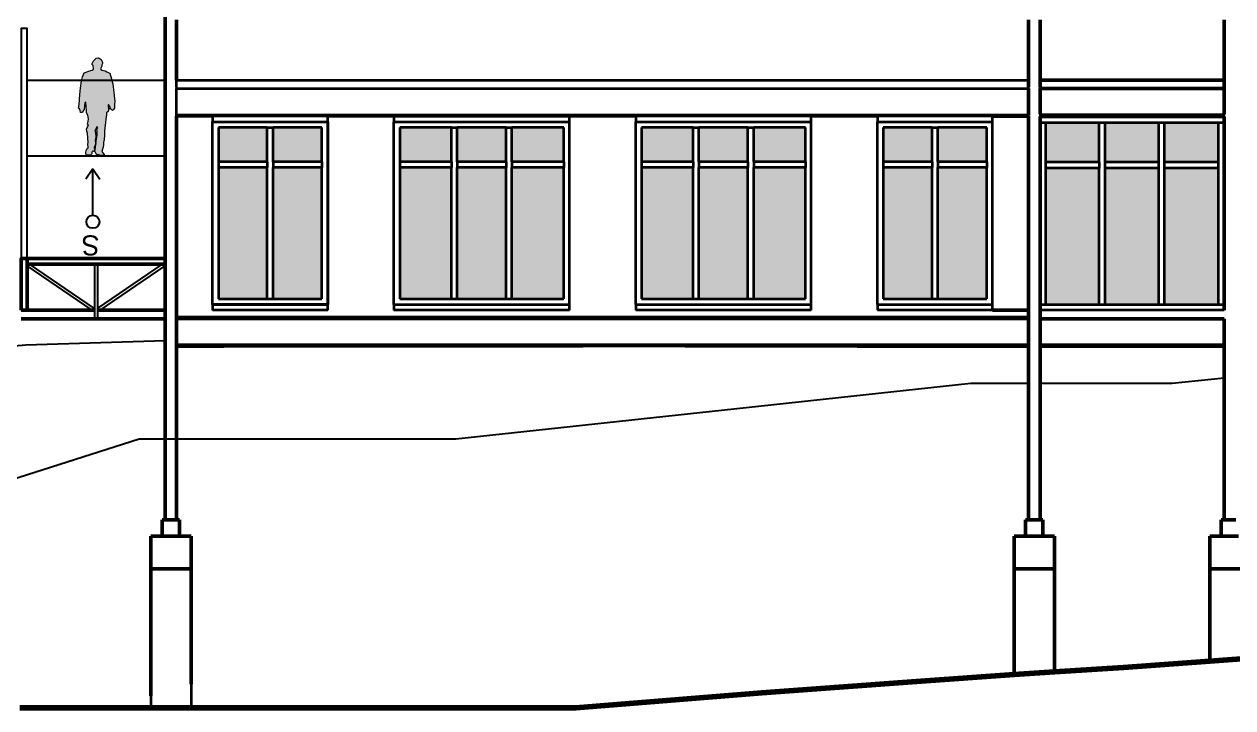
# Model space of a CAD drawing. Header units: metres. Extents: x -57 to 501, y 45 to 307.
# Drawn here: x 105.17 to 126.17, y 242.49 to 254.37 of the extents above; entities that cross this region are included whole.
import ezdxf

# ---------------------------------------------------------------- set-up
doc = ezdxf.new("R2010")
doc.units = ezdxf.units.M
doc.layers.add('atras', color=7, linetype='Continuous')
doc.layers.add('Fachadas', color=253, linetype='Continuous', lineweight=9)

msp = doc.modelspace()

# ---------------------------------------------------------------- hatches: boundary and pattern name
h = msp.add_hatch(color=256)
h.dxf.hatch_style = 1
h.set_gradient(color1=(199, 200, 202), tint=1, name='HEMISPHERICAL')
h.paths.add_polyline_path([(109.395, 252.57), (108.545, 252.57), (108.545, 251.976), (109.395, 251.976)])
h.paths.add_polyline_path([(110.345, 252.57), (109.495, 252.57), (109.495, 251.976), (110.345, 251.976)])
h.paths.add_polyline_path([(109.395, 251.876), (108.545, 251.876), (108.545, 250.296), (108.545, 249.596), (109.395, 249.596), (109.395, 250.296)])
h.paths.add_polyline_path([(110.345, 251.876), (109.495, 251.876), (109.495, 250.296), (109.495, 249.596), (110.345, 249.596), (110.345, 250.296)])
h.paths.add_polyline_path([(112.595, 252.57), (111.695, 252.57), (111.695, 251.976), (112.595, 251.976)])
h.paths.add_polyline_path([(113.545, 252.57), (112.695, 252.57), (112.695, 251.976), (113.545, 251.976)])
h.paths.add_polyline_path([(112.595, 251.876), (111.695, 251.876), (111.695, 250.296), (111.695, 249.596), (112.595, 249.596), (112.595, 250.296)])
h.paths.add_polyline_path([(113.545, 251.876), (112.695, 251.876), (112.695, 250.296), (112.695, 249.596), (113.545, 249.596), (113.545, 250.296)])
h.paths.add_polyline_path([(114.545, 252.57), (113.645, 252.57), (113.645, 251.976), (114.545, 251.976)])
h.paths.add_polyline_path([(114.545, 251.876), (113.645, 251.876), (113.645, 250.296), (113.645, 249.596), (114.545, 249.596), (114.545, 250.296)])
h.paths.add_polyline_path([(116.795, 252.57), (115.895, 252.57), (115.895, 251.976), (116.795, 251.976)])
h.paths.add_polyline_path([(117.745, 252.57), (116.895, 252.57), (116.895, 251.976), (117.745, 251.976)])
h.paths.add_polyline_path([(118.745, 252.57), (117.845, 252.57), (117.845, 251.976), (118.745, 251.976)])
h.paths.add_polyline_path([(116.795, 251.876), (115.895, 251.876), (115.895, 250.296), (115.895, 249.596), (116.795, 249.596), (116.795, 250.296)])
h.paths.add_polyline_path([(117.745, 251.876), (116.895, 251.876), (116.895, 250.296), (116.895, 249.596), (117.745, 249.596), (117.745, 250.296)])
h.paths.add_polyline_path([(118.745, 251.876), (117.845, 251.876), (117.845, 250.296), (117.845, 249.596), (118.745, 249.596), (118.745, 250.296)])
h.paths.add_polyline_path([(120.945, 252.57), (120.095, 252.57), (120.095, 251.976), (120.945, 251.976)])
h.paths.add_polyline_path([(121.895, 252.57), (121.045, 252.57), (121.045, 251.976), (121.895, 251.976)])
h.paths.add_polyline_path([(120.945, 251.876), (120.095, 251.876), (120.095, 250.296), (120.095, 249.596), (120.945, 249.596), (120.945, 250.296)])
h.paths.add_polyline_path([(121.895, 251.876), (121.045, 251.876), (121.045, 250.296), (121.045, 249.596), (121.895, 249.596), (121.895, 250.296)])
h.paths.add_polyline_path([(124.884, 252.66), (123.961, 252.66), (123.961, 251.966), (124.878, 251.966), (124.884, 251.966)])
h = msp.add_hatch(color=256)
h.dxf.hatch_style = 1
h.set_gradient(color1=(199, 200, 202), name='HEMISPHERICAL')
h.paths.add_polyline_path([(123.849, 252.66), (122.932, 252.66), (122.92, 252.66), (122.92, 251.966), (122.932, 251.966), (123.849, 251.966)])
h.paths.add_polyline_path([(125.92, 252.66), (124.99, 252.66), (124.984, 252.66), (124.984, 251.966), (124.99, 251.966), (125.914, 251.966), (125.92, 251.966)])
h.paths.add_polyline_path([(123.849, 251.866), (122.92, 251.866), (122.92, 250.296), (122.92, 249.496), (123.849, 249.496), (123.849, 250.296)])
h.paths.add_polyline_path([(124.884, 251.866), (124.878, 251.866), (123.955, 251.866), (123.949, 251.866), (123.949, 250.296), (123.949, 249.496), (123.955, 249.496), (124.884, 249.496), (124.884, 250.296)])
h.paths.add_polyline_path([(125.92, 251.866), (125.914, 251.866), (124.99, 251.866), (124.984, 251.866), (124.984, 250.296), (124.984, 249.496), (124.99, 249.496), (125.92, 249.496), (125.92, 250.296)])
h.paths.add_polyline_path([(127.795, 252.57), (126.945, 252.57), (126.945, 251.976), (127.795, 251.976)])
h.paths.add_polyline_path([(128.745, 252.57), (127.895, 252.57), (127.895, 251.976), (128.745, 251.976)])
h.paths.add_polyline_path([(127.795, 251.876), (126.945, 251.876), (126.945, 249.596), (127.795, 249.596)])
h.paths.add_polyline_path([(128.745, 251.876), (127.895, 251.876), (127.895, 249.596), (128.745, 249.596)])
h.paths.add_polyline_path([(130.995, 252.57), (130.095, 252.57), (130.095, 251.976), (130.995, 251.976)])
h.paths.add_polyline_path([(131.945, 252.57), (131.095, 252.57), (131.095, 251.976), (131.945, 251.976)])
h.paths.add_polyline_path([(132.945, 252.57), (132.045, 252.57), (132.045, 251.976), (132.945, 251.976)])
h.paths.add_polyline_path([(130.995, 251.876), (130.095, 251.876), (130.095, 249.596), (130.995, 249.596)])
h.paths.add_polyline_path([(131.945, 251.876), (131.095, 251.876), (131.095, 249.596), (131.945, 249.596)])
h.paths.add_polyline_path([(132.945, 251.876), (132.045, 251.876), (132.045, 249.596), (132.945, 249.596)])
h.paths.add_polyline_path([(135.195, 252.57), (134.295, 252.57), (134.295, 251.976), (135.195, 251.976)])
h.paths.add_polyline_path([(136.145, 252.57), (135.295, 252.57), (135.295, 251.976), (136.145, 251.976)])
h.paths.add_polyline_path([(137.145, 252.57), (136.245, 252.57), (136.245, 251.976), (137.145, 251.976)])
h.paths.add_polyline_path([(135.195, 251.876), (134.295, 251.876), (134.295, 249.596), (135.195, 249.596)])
h.paths.add_polyline_path([(136.145, 251.876), (135.295, 251.876), (135.295, 249.596), (136.145, 249.596)])
h.paths.add_polyline_path([(137.145, 251.876), (136.245, 251.876), (136.245, 249.596), (137.145, 249.596)])
h.paths.add_polyline_path([(139.345, 252.57), (138.495, 252.57), (138.495, 251.976), (139.345, 251.976)])
h.paths.add_polyline_path([(140.295, 252.57), (139.445, 252.57), (139.445, 251.976), (140.295, 251.976)])
h.paths.add_polyline_path([(139.345, 251.876), (138.495, 251.876), (138.495, 249.596), (139.345, 249.596)])
h.paths.add_polyline_path([(140.295, 251.876), (139.445, 251.876), (139.445, 249.596), (140.295, 249.596)])
at = {"layer": 'Fachadas', "true_color": 0x22346e}
h = msp.add_hatch(color=159, dxfattribs=at)
h.dxf.hatch_style = 1
edge = h.paths.add_edge_path()
edge.add_line((106.71, 253.331), (106.697, 253.366))
edge.add_line((106.697, 253.366), (106.69, 253.415))
edge.add_line((106.69, 253.415), (106.661, 253.517))
edge.add_line((106.661, 253.517), (106.629, 253.529))
edge.add_line((106.629, 253.529), (106.605, 253.539))
edge.add_line((106.605, 253.539), (106.577, 253.553))
edge.add_line((106.577, 253.553), (106.551, 253.563))
edge.add_line((106.551, 253.563), (106.514, 253.569))
edge.add_line((106.514, 253.569), (106.496, 253.59))
edge.add_line((106.496, 253.59), (106.506, 253.611))
edge.add_line((106.506, 253.611), (106.518, 253.637))
edge.add_line((106.518, 253.637), (106.522, 253.662))
edge.add_line((106.522, 253.662), (106.529, 253.681))
edge.add_line((106.529, 253.681), (106.534, 253.7))
edge.add_line((106.534, 253.7), (106.526, 253.717))
edge.add_line((106.526, 253.717), (106.514, 253.74))
edge.add_line((106.514, 253.74), (106.506, 253.755))
edge.add_line((106.506, 253.755), (106.472, 253.773))
edge.add_line((106.472, 253.773), (106.456, 253.783))
edge.add_line((106.456, 253.783), (106.423, 253.777))
edge.add_line((106.423, 253.777), (106.375, 253.732))
edge.add_line((106.375, 253.732), (106.356, 253.695))
edge.add_line((106.356, 253.695), (106.348, 253.67))
edge.add_line((106.348, 253.67), (106.368, 253.651))
edge.add_line((106.368, 253.651), (106.372, 253.634))
edge.add_line((106.372, 253.634), (106.377, 253.603))
edge.add_line((106.377, 253.603), (106.377, 253.582))
edge.add_line((106.377, 253.582), (106.353, 253.57))
edge.add_line((106.353, 253.57), (106.289, 253.549))
edge.add_line((106.289, 253.549), (106.248, 253.531))
edge.add_line((106.248, 253.531), (106.212, 253.518))
edge.add_line((106.212, 253.518), (106.2, 253.493))
edge.add_line((106.2, 253.493), (106.186, 253.449))
edge.add_line((106.186, 253.449), (106.165, 253.379))
edge.add_line((106.165, 253.379), (106.147, 253.253))
edge.add_line((106.147, 253.253), (106.135, 253.147))
edge.add_line((106.135, 253.147), (106.124, 252.973))
edge.add_line((106.124, 252.973), (106.114, 252.905))
edge.add_line((106.114, 252.905), (106.13, 252.897))
edge.add_line((106.13, 252.897), (106.144, 252.864))
edge.add_line((106.144, 252.864), (106.15, 252.83))
edge.add_line((106.15, 252.83), (106.182, 252.829))
edge.add_line((106.182, 252.829), (106.196, 252.86))
edge.add_line((106.196, 252.86), (106.215, 252.881))
edge.add_line((106.215, 252.881), (106.218, 252.951))
edge.add_line((106.218, 252.951), (106.224, 252.997))
edge.add_line((106.224, 252.997), (106.241, 253.011))
edge.add_line((106.241, 253.011), (106.245, 252.925))
edge.add_line((106.245, 252.925), (106.252, 252.866))
edge.add_line((106.252, 252.866), (106.253, 252.826))
edge.add_line((106.253, 252.826), (106.277, 252.786))
edge.add_line((106.277, 252.786), (106.286, 252.724))
edge.add_line((106.286, 252.724), (106.28, 252.674))
edge.add_line((106.28, 252.674), (106.268, 252.627))
edge.add_line((106.268, 252.627), (106.291, 252.61))
edge.add_line((106.291, 252.61), (106.272, 252.58))
edge.add_line((106.272, 252.58), (106.251, 252.542))
edge.add_line((106.251, 252.542), (106.26, 252.507))
edge.add_line((106.26, 252.507), (106.268, 252.473))
edge.add_line((106.268, 252.473), (106.282, 252.307))
edge.add_line((106.282, 252.307), (106.278, 252.295))
edge.add_line((106.278, 252.295), (106.283, 252.218))
edge.add_line((106.283, 252.218), (106.265, 252.204))
edge.add_line((106.265, 252.204), (106.25, 252.172))
edge.add_line((106.25, 252.172), (106.241, 252.136))
edge.add_line((106.241, 252.136), (106.242, 252.105))
edge.add_line((106.242, 252.105), (106.259, 252.088))
edge.add_line((106.259, 252.088), (106.296, 252.088))
edge.add_line((106.296, 252.088), (106.321, 252.091))
edge.add_line((106.321, 252.091), (106.342, 252.105))
edge.add_line((106.342, 252.105), (106.344, 252.12))
edge.add_line((106.344, 252.12), (106.346, 252.136))
edge.add_line((106.346, 252.136), (106.351, 252.162))
edge.add_line((106.351, 252.162), (106.378, 252.156))
edge.add_line((106.378, 252.156), (106.392, 252.179))
edge.add_line((106.392, 252.179), (106.388, 252.223))
edge.add_line((106.388, 252.223), (106.396, 252.253))
edge.add_line((106.396, 252.253), (106.405, 252.275))
edge.add_line((106.405, 252.275), (106.416, 252.28))
edge.add_line((106.416, 252.28), (106.405, 252.341))
edge.add_line((106.405, 252.341), (106.407, 252.382))
edge.add_line((106.407, 252.382), (106.414, 252.404))
edge.add_line((106.414, 252.404), (106.412, 252.49))
edge.add_line((106.412, 252.49), (106.396, 252.509))
edge.add_line((106.396, 252.509), (106.409, 252.539))
edge.add_line((106.409, 252.539), (106.422, 252.56))
edge.add_line((106.422, 252.56), (106.437, 252.588))
edge.add_line((106.437, 252.588), (106.449, 252.564))
edge.add_line((106.449, 252.564), (106.433, 252.541))
edge.add_line((106.433, 252.541), (106.437, 252.499))
edge.add_line((106.437, 252.499), (106.437, 252.437))
edge.add_line((106.437, 252.437), (106.43, 252.375))
edge.add_line((106.43, 252.375), (106.416, 252.28))
edge.add_line((106.416, 252.28), (106.407, 252.225))
edge.add_line((106.407, 252.225), (106.401, 252.16))
edge.add_line((106.401, 252.16), (106.414, 252.125))
edge.add_line((106.414, 252.125), (106.435, 252.1))
edge.add_line((106.435, 252.1), (106.46, 252.095))
edge.add_line((106.46, 252.095), (106.485, 252.091))
edge.add_line((106.485, 252.091), (106.517, 252.086))
edge.add_spline(control_points=[(106.517, 252.086), (106.53, 252.086), (106.543, 252.086), (106.557, 252.086)], knot_values=[1.132005, 1.132005, 1.132005, 1.132005, 1.134713, 1.134713, 1.134713, 1.134713], weights=[1, 1, 1, 1], degree=3, periodic=0)
edge.add_line((106.557, 252.086), (106.563, 252.103))
edge.add_line((106.563, 252.103), (106.539, 252.133))
edge.add_line((106.539, 252.133), (106.522, 252.156))
edge.add_line((106.522, 252.156), (106.529, 252.195))
edge.add_line((106.529, 252.195), (106.542, 252.231))
edge.add_line((106.542, 252.231), (106.55, 252.269))
edge.add_line((106.55, 252.269), (106.551, 252.313))
edge.add_line((106.551, 252.313), (106.559, 252.362))
edge.add_line((106.559, 252.362), (106.568, 252.437))
edge.add_line((106.568, 252.437), (106.566, 252.509))
edge.add_line((106.566, 252.509), (106.58, 252.614))
edge.add_line((106.58, 252.614), (106.583, 252.655))
edge.add_line((106.583, 252.655), (106.59, 252.716))
edge.add_line((106.59, 252.716), (106.603, 252.79))
edge.add_line((106.603, 252.79), (106.599, 252.826))
edge.add_line((106.599, 252.826), (106.63, 252.847))
edge.add_line((106.63, 252.847), (106.633, 252.873))
edge.add_line((106.633, 252.873), (106.63, 252.956))
edge.add_line((106.63, 252.956), (106.638, 252.971))
edge.add_line((106.638, 252.971), (106.652, 252.944))
edge.add_line((106.652, 252.944), (106.67, 252.912))
edge.add_line((106.67, 252.912), (106.662, 252.906))
edge.add_line((106.662, 252.906), (106.659, 252.895))
edge.add_line((106.659, 252.895), (106.689, 252.881))
edge.add_line((106.689, 252.881), (106.708, 252.868))
edge.add_line((106.708, 252.868), (106.723, 252.881))
edge.add_line((106.723, 252.881), (106.741, 252.907))
edge.add_line((106.741, 252.907), (106.74, 252.929))
edge.add_line((106.74, 252.929), (106.741, 252.96))
edge.add_line((106.741, 252.96), (106.745, 253.039))
edge.add_line((106.745, 253.039), (106.739, 253.066))
edge.add_line((106.739, 253.066), (106.735, 253.131))
edge.add_line((106.735, 253.131), (106.729, 253.181))
edge.add_line((106.729, 253.181), (106.71, 253.331))

# ---------------------------------------------------------------- linework, layer by layer
for p, q in [((107.62, 253.391), (107.59, 253.391)), ((107.62, 253.271), (107.62, 253.266)), ((107.62, 253.271), (107.62, 253.266)), ((107.82, 253.266), (107.82, 253.271)), ((107.82, 253.25), (107.82, 253.266)), ((108.445, 252.766), (110.445, 252.766)), ((115.795, 252.766), (118.845, 252.766)), ((119.995, 252.766), (121.995, 252.766)), ((122.62, 252.766), (122.62, 252.782)), ((122.82, 252.786), (122.82, 252.805)), ((122.82, 252.77), (122.82, 252.786)), ((122.82, 252.76), (122.82, 252.77)), ((122.832, 252.76), (122.82, 252.76)), ((122.842, 252.76), (122.832, 252.76)), ((126.02, 252.805), (126.02, 252.786)), ((126.02, 252.76), (126.02, 252.786))]:
    msp.add_line(p, q)
msp.add_lwpolyline([(107.62, 252.073), (105.22, 252.073)])
at = {"color": 9, "true_color": 0xc7c8ca}
for points in [[(122.82, 248.131), (125.117, 248.131), (126.02, 248.222)], [(99.047, 245.159), (104.662, 246.36), (107.169, 247.161), (112.669, 247.161), (117.714, 247.708), (121.617, 248.131), (122.62, 248.131)]]:
    msp.add_lwpolyline(points, dxfattribs=at)
at = {"layer": 'atras', "lineweight": 50}
for p, q in [((107.62, 253.391), (107.62, 256.829)), ((107.82, 253.391), (107.82, 254.441)), ((122.62, 253.391), (122.62, 254.441)), ((122.82, 253.391), (122.82, 254.441)), ((126.02, 253.391), (126.02, 254.441)), ((107.62, 253.391), (107.62, 252.257)), ((122.62, 253.271), (122.62, 253.391)), ((122.82, 253.271), (122.82, 253.391)), ((122.842, 253.391), (125.998, 253.391)), ((125.998, 253.391), (126.02, 253.391)), ((126.02, 253.271), (126.02, 253.391)), ((126.02, 253.266), (126.02, 253.271)), ((126.02, 253.266), (126.02, 253.246)), ((122.62, 252.782), (122.62, 253.25)), ((126.02, 253.246), (122.82, 253.246)), ((122.82, 252.805), (122.82, 253.246)), ((126.02, 253.246), (126.02, 252.805)), ((107.82, 252.782), (122.62, 252.782)), ((107.82, 250.296), (107.82, 252.766)), ((121.995, 252.766), (122.62, 252.766)), ((122.62, 252.766), (122.62, 250.296)), ((126.02, 252.786), (122.82, 252.786)), ((122.82, 252.66), (122.82, 252.76)), ((122.82, 250.296), (122.82, 252.66)), ((126.02, 252.76), (122.842, 252.76)), ((126.02, 252.76), (126.02, 252.66)), ((126.02, 250.296), (126.02, 252.66)), ((107.62, 252.257), (107.62, 252.214)), ((107.62, 250.296), (107.62, 252.214)), ((107.62, 249.246), (107.62, 250.296)), ((107.82, 249.396), (107.82, 250.296)), ((107.82, 248.786), (107.82, 250.296)), ((122.82, 249.496), (122.82, 250.296)), ((126.02, 249.496), (126.02, 250.296)), ((122.82, 249.396), (122.82, 249.496)), ((126.02, 249.496), (126.02, 249.396)), ((106.395, 249.396), (105.12, 249.396)), ((107.62, 249.396), (106.445, 249.396)), ((107.82, 249.27), (122.62, 249.27)), ((122.62, 248.786), (122.62, 249.396)), ((122.82, 249.091), (122.82, 249.396)), ((105.12, 249.246), (106.406, 249.246)), ((106.406, 249.246), (107.286, 249.246)), ((107.286, 249.246), (107.62, 249.246)), ((107.62, 249.129), (107.62, 249.246)), ((107.62, 248.608), (107.62, 249.129)), ((122.62, 249.254), (107.82, 249.254)), ((122.82, 249.246), (122.95, 249.246)), ((122.82, 249.091), (122.82, 248.608)), ((122.95, 249.246), (123.442, 249.246)), ((123.442, 249.246), (125.362, 249.246)), ((125.362, 249.246), (126.02, 249.246)), ((126.02, 248.965), (126.02, 249.246)), ((126.02, 248.653), (126.02, 248.965)), ((107.82, 248.77), (107.82, 248.786)), ((107.82, 248.786), (122.62, 248.786)), ((107.82, 248.608), (107.82, 248.77)), ((107.82, 248.77), (108.642, 248.77)), ((119.645, 248.77), (122.176, 248.77)), ((122.176, 248.77), (122.55, 248.77)), ((122.55, 248.77), (122.62, 248.77)), ((122.62, 248.77), (122.62, 248.786)), ((122.62, 248.608), (122.62, 248.77)), ((126.02, 248.786), (122.82, 248.786)), ((122.82, 248.77), (126.02, 248.77)), ((126.02, 248.608), (126.02, 248.653)), ((107.62, 247.973), (107.62, 248.608)), ((107.82, 247.839), (107.82, 248.608)), ((122.62, 248), (122.62, 248.608)), ((122.82, 248.106), (122.82, 248.608)), ((126.02, 247.635), (126.02, 248.608)), ((122.62, 247.608), (122.62, 248)), ((122.82, 247.608), (122.82, 248.106)), ((107.62, 247.608), (107.62, 247.973)), ((107.82, 247.608), (107.82, 247.839)), ((107.62, 247.235), (107.62, 247.608)), ((107.82, 247.372), (107.82, 247.608)), ((122.62, 247.045), (122.62, 247.608)), ((122.82, 247.119), (122.82, 247.608)), ((126.02, 247.608), (126.02, 247.635)), ((126.02, 247.427), (126.02, 247.608)), ((107.82, 246.608), (107.82, 247.372)), ((126.02, 246.608), (126.02, 247.427)), ((107.62, 246.608), (107.62, 247.235)), ((122.62, 246.608), (122.62, 247.045)), ((122.82, 246.608), (122.82, 247.119)), ((107.62, 245.82), (107.62, 246.608)), ((107.82, 245.968), (107.82, 246.608)), ((122.62, 246.086), (122.62, 246.608)), ((122.82, 246.174), (122.82, 246.608)), ((126.02, 246.492), (126.02, 246.608)), ((126.02, 245.751), (126.02, 246.492)), ((122.82, 245.751), (122.82, 246.174)), ((107.82, 245.751), (107.82, 245.968)), ((122.62, 245.751), (122.62, 246.086)), ((107.62, 245.751), (107.57, 245.751)), ((107.57, 245.751), (107.57, 245.608)), ((107.62, 245.751), (107.62, 245.82)), ((107.72, 245.751), (107.62, 245.751)), ((107.82, 245.751), (107.72, 245.751)), ((107.87, 245.751), (107.82, 245.751)), ((107.87, 245.751), (107.87, 245.608)), ((122.62, 245.751), (122.57, 245.751)), ((122.57, 245.751), (122.57, 245.608)), ((122.72, 245.751), (122.62, 245.751)), ((122.82, 245.751), (122.72, 245.751)), ((122.87, 245.751), (122.82, 245.751)), ((122.87, 245.751), (122.87, 245.608)), ((126.02, 245.751), (125.97, 245.751)), ((125.97, 245.751), (125.97, 245.608)), ((126.02, 245.751), (126.12, 245.751)), ((126.12, 245.751), (126.22, 245.751)), ((107.57, 245.608), (107.57, 245.545)), ((107.57, 245.545), (107.57, 245.47)), ((107.87, 245.608), (107.87, 245.47)), ((122.57, 245.608), (122.57, 245.47)), ((122.87, 245.608), (122.87, 245.47)), ((125.97, 245.608), (125.97, 245.508)), ((125.97, 245.508), (125.97, 245.47)), ((107.37, 245.47), (107.37, 244.9)), ((107.57, 245.47), (107.37, 245.47)), ((107.87, 245.47), (107.57, 245.47)), ((108.07, 245.47), (107.87, 245.47)), ((108.07, 245.47), (108.07, 245.412)), ((108.07, 245.412), (108.07, 244.9)), ((122.37, 245.47), (122.37, 244.9)), ((122.57, 245.47), (122.37, 245.47)), ((122.87, 245.47), (122.57, 245.47)), ((123.07, 245.47), (122.87, 245.47)), ((123.07, 245.47), (123.07, 245.31)), ((123.07, 245.31), (123.07, 244.9)), ((125.853, 245.47), (125.77, 245.47)), ((125.77, 245.47), (125.77, 245.443)), ((125.77, 245.443), (125.77, 245.219)), ((125.97, 245.47), (125.853, 245.47)), ((125.97, 245.47), (126.27, 245.47)), ((125.77, 245.219), (125.77, 244.9)), ((107.37, 244.9), (108.07, 244.9)), ((107.37, 244.9), (107.37, 244.608)), ((108.07, 244.9), (108.07, 244.608)), ((123.07, 244.9), (122.37, 244.9)), ((122.37, 244.9), (122.37, 244.685)), ((123.07, 244.9), (123.07, 244.533)), ((125.77, 244.9), (126.47, 244.9)), ((125.77, 244.9), (125.77, 243.608)), ((122.37, 244.685), (122.37, 244.193)), ((107.37, 244.255), (107.37, 244.608)), ((108.07, 244.608), (108.07, 244.064)), ((123.07, 244.533), (123.07, 243.608)), ((107.37, 244.255), (107.37, 243.608)), ((108.07, 244.064), (108.07, 243.608)), ((122.37, 243.608), (122.37, 244.193)), ((107.37, 243.608), (107.37, 242.697)), ((108.07, 243.608), (108.07, 242.899)), ((122.37, 243.608), (122.37, 243.26)), ((123.07, 243.608), (123.07, 243.445)), ((125.77, 243.608), (125.77, 243.551)), ((123.07, 243.445), (123.07, 243.117)), ((125.77, 243.551), (125.77, 243.291)), ((122.37, 243.26), (122.37, 243.064))]:
    msp.add_line(p, q, dxfattribs=at)
at = {"layer": 'atras', "color": 251, "true_color": 0x636466}
for p, q in [((105.22, 253.391), (107.59, 253.391)), ((106.364, 251.852), (106.244, 251.671)), ((106.364, 251.046), (106.364, 251.852)), ((106.364, 251.852), (106.485, 251.671))]:
    msp.add_line(p, q, dxfattribs=at)
at = {"layer": 'atras', "lineweight": 35}
for p, q in [((107.62, 253.266), (107.62, 253.223)), ((107.82, 253.391), (122.62, 253.391)), ((107.82, 253.271), (107.82, 253.391)), ((122.62, 253.266), (122.62, 253.271)), ((122.62, 253.25), (122.62, 253.266)), ((122.82, 253.391), (122.842, 253.391)), ((122.82, 253.266), (122.82, 253.271)), ((122.82, 253.246), (122.82, 253.266)), ((107.82, 252.782), (107.82, 253.25)), ((107.82, 253.25), (122.62, 253.25)), ((107.82, 252.766), (107.82, 252.782)), ((107.82, 252.766), (108.445, 252.766)), ((108.445, 252.766), (108.445, 252.67)), ((108.445, 249.496), (108.445, 252.67)), ((108.445, 252.67), (110.445, 252.67)), ((108.445, 252.67), (110.445, 252.67)), ((108.445, 250.296), (108.445, 252.67)), ((110.445, 252.766), (111.595, 252.766)), ((110.445, 252.67), (110.445, 252.766)), ((110.445, 249.496), (110.445, 252.67)), ((110.445, 252.67), (110.445, 250.296)), ((111.595, 252.766), (111.595, 252.67)), ((111.595, 252.766), (114.645, 252.766)), ((111.595, 252.67), (114.645, 252.67)), ((111.595, 250.296), (111.595, 252.67)), ((114.645, 252.766), (115.795, 252.766)), ((114.645, 252.67), (114.645, 252.766)), ((114.645, 250.296), (114.645, 252.67)), ((115.795, 252.766), (115.795, 252.67)), ((115.795, 252.67), (118.845, 252.67)), ((115.795, 250.296), (115.795, 252.67)), ((118.845, 252.766), (119.995, 252.766)), ((118.845, 252.67), (118.845, 252.766)), ((118.845, 250.296), (118.845, 252.67)), ((119.995, 252.766), (119.995, 252.67)), ((119.995, 252.67), (121.995, 252.67)), ((119.995, 250.296), (119.995, 252.67)), ((121.995, 252.67), (121.995, 252.766)), ((121.995, 250.296), (121.995, 252.67)), ((122.82, 252.66), (122.92, 252.66)), ((122.92, 251.966), (122.92, 252.66)), ((122.92, 252.66), (122.932, 252.66)), ((122.932, 252.66), (123.849, 252.66)), ((123.849, 252.66), (123.949, 252.66)), ((123.849, 251.966), (123.849, 252.66)), ((123.949, 251.966), (123.949, 252.66)), ((123.949, 252.66), (123.961, 252.66)), ((123.961, 252.66), (124.884, 252.66)), ((124.884, 252.66), (124.984, 252.66)), ((124.884, 251.966), (124.884, 252.66)), ((124.984, 251.966), (124.984, 252.66)), ((124.984, 252.66), (124.99, 252.66)), ((124.99, 252.66), (125.92, 252.66)), ((125.92, 252.66), (126.02, 252.66)), ((125.92, 251.966), (125.92, 252.66)), ((109.395, 252.57), (108.545, 252.57)), ((108.545, 252.57), (108.545, 251.976)), ((109.395, 252.57), (109.495, 252.57)), ((109.395, 251.976), (109.395, 252.57)), ((110.345, 252.57), (109.495, 252.57)), ((109.495, 251.976), (109.495, 252.57)), ((110.345, 251.976), (110.345, 252.57)), ((112.595, 252.57), (111.695, 252.57)), ((111.695, 252.57), (111.695, 251.976)), ((112.595, 252.57), (112.695, 252.57)), ((112.595, 251.976), (112.595, 252.57)), ((112.695, 251.976), (112.695, 252.57)), ((113.545, 252.57), (112.695, 252.57)), ((113.545, 252.57), (113.645, 252.57)), ((113.545, 251.976), (113.545, 252.57)), ((113.645, 251.976), (113.645, 252.57)), ((114.545, 252.57), (113.645, 252.57)), ((114.545, 251.976), (114.545, 252.57)), ((116.795, 252.57), (115.895, 252.57)), ((115.895, 252.57), (115.895, 251.976)), ((116.795, 252.57), (116.895, 252.57)), ((116.795, 251.976), (116.795, 252.57)), ((116.895, 251.976), (116.895, 252.57)), ((117.745, 252.57), (116.895, 252.57)), ((117.745, 252.57), (117.845, 252.57)), ((117.745, 251.976), (117.745, 252.57)), ((117.845, 251.976), (117.845, 252.57)), ((118.745, 252.57), (117.845, 252.57)), ((118.745, 251.976), (118.745, 252.57)), ((120.945, 252.57), (120.095, 252.57)), ((120.095, 252.57), (120.095, 251.976)), ((120.945, 252.57), (121.045, 252.57)), ((120.945, 251.976), (120.945, 252.57)), ((121.895, 252.57), (121.045, 252.57)), ((121.045, 251.976), (121.045, 252.57)), ((121.895, 251.976), (121.895, 252.57)), ((109.395, 251.976), (108.545, 251.976)), ((108.545, 251.976), (108.545, 251.876)), ((109.395, 251.876), (108.545, 251.876)), ((108.545, 251.876), (108.545, 250.296)), ((109.395, 251.976), (109.395, 251.876)), ((109.395, 250.296), (109.395, 251.876)), ((110.345, 251.976), (109.495, 251.976)), ((109.495, 251.976), (109.495, 251.876)), ((110.345, 251.876), (109.495, 251.876)), ((109.495, 250.296), (109.495, 251.876)), ((110.345, 251.976), (110.345, 251.876)), ((110.345, 250.296), (110.345, 251.876)), ((112.595, 251.976), (111.695, 251.976)), ((111.695, 251.976), (111.695, 251.876)), ((112.595, 251.876), (111.695, 251.876)), ((111.695, 251.876), (111.695, 250.296)), ((112.595, 251.976), (112.595, 251.876)), ((112.595, 250.296), (112.595, 251.876)), ((113.545, 251.976), (112.695, 251.976)), ((112.695, 251.976), (112.695, 251.876)), ((113.545, 251.876), (112.695, 251.876)), ((112.695, 250.296), (112.695, 251.876)), ((113.545, 251.976), (113.545, 251.876)), ((113.545, 250.296), (113.545, 251.876)), ((114.545, 251.976), (113.645, 251.976)), ((113.645, 251.976), (113.645, 251.876)), ((114.545, 251.876), (113.645, 251.876)), ((113.645, 250.296), (113.645, 251.876)), ((114.545, 251.976), (114.545, 251.876)), ((114.545, 250.296), (114.545, 251.876)), ((116.795, 251.976), (115.895, 251.976)), ((115.895, 251.976), (115.895, 251.876)), ((116.795, 251.876), (115.895, 251.876)), ((115.895, 251.876), (115.895, 250.296)), ((116.795, 251.976), (116.795, 251.876)), ((116.795, 250.296), (116.795, 251.876)), ((117.745, 251.976), (116.895, 251.976)), ((116.895, 251.976), (116.895, 251.876)), ((117.745, 251.876), (116.895, 251.876)), ((116.895, 250.296), (116.895, 251.876)), ((117.745, 251.976), (117.745, 251.876)), ((117.745, 250.296), (117.745, 251.876)), ((118.745, 251.976), (117.845, 251.976)), ((117.845, 251.976), (117.845, 251.876)), ((118.745, 251.876), (117.845, 251.876)), ((117.845, 250.296), (117.845, 251.876)), ((118.745, 251.976), (118.745, 251.876)), ((118.745, 250.296), (118.745, 251.876)), ((120.945, 251.976), (120.095, 251.976)), ((120.095, 251.976), (120.095, 251.876)), ((120.945, 251.876), (120.095, 251.876)), ((120.095, 251.876), (120.095, 250.296)), ((120.945, 251.976), (120.945, 251.876)), ((120.945, 250.296), (120.945, 251.876)), ((121.895, 251.976), (121.045, 251.976)), ((121.045, 251.976), (121.045, 251.876)), ((121.895, 251.876), (121.045, 251.876)), ((121.045, 250.296), (121.045, 251.876)), ((121.895, 251.976), (121.895, 251.876)), ((121.895, 250.296), (121.895, 251.876)), ((122.932, 251.966), (122.92, 251.966)), ((122.92, 251.866), (122.92, 251.966)), ((123.849, 251.866), (122.92, 251.866)), ((122.92, 250.296), (122.92, 251.866)), ((123.849, 251.966), (122.932, 251.966)), ((123.849, 251.966), (123.849, 251.866)), ((123.849, 250.296), (123.849, 251.866)), ((123.961, 251.966), (123.949, 251.966)), ((123.949, 251.866), (123.949, 251.966)), ((123.949, 251.866), (123.955, 251.866)), ((123.949, 250.296), (123.949, 251.866)), ((124.878, 251.866), (123.955, 251.866)), ((124.878, 251.966), (123.961, 251.966)), ((124.878, 251.966), (124.884, 251.966)), ((124.884, 251.866), (124.878, 251.866)), ((124.884, 251.866), (124.884, 251.966)), ((124.884, 250.296), (124.884, 251.866)), ((124.99, 251.966), (124.984, 251.966)), ((124.984, 251.866), (124.984, 251.966)), ((124.984, 251.866), (124.99, 251.866)), ((124.984, 250.296), (124.984, 251.866)), ((125.914, 251.966), (124.99, 251.966)), ((125.914, 251.866), (124.99, 251.866)), ((125.914, 251.966), (125.92, 251.966)), ((125.92, 251.866), (125.914, 251.866)), ((125.92, 251.866), (125.92, 251.966)), ((125.92, 250.296), (125.92, 251.866)), ((108.445, 249.496), (108.445, 250.296)), ((108.545, 250.296), (108.545, 249.596)), ((109.395, 249.596), (109.395, 250.296)), ((109.495, 249.596), (109.495, 250.296)), ((110.345, 249.596), (110.345, 250.296)), ((110.445, 250.296), (110.445, 249.496)), ((111.595, 249.496), (111.595, 250.296)), ((111.695, 250.296), (111.695, 249.596)), ((112.595, 249.596), (112.595, 250.296)), ((112.695, 249.596), (112.695, 250.296)), ((113.545, 249.596), (113.545, 250.296)), ((113.645, 249.596), (113.645, 250.296)), ((114.545, 249.596), (114.545, 250.296)), ((114.645, 249.496), (114.645, 250.296)), ((115.795, 249.496), (115.795, 250.296)), ((115.895, 250.296), (115.895, 249.596)), ((116.795, 249.596), (116.795, 250.296)), ((116.895, 249.596), (116.895, 250.296)), ((117.745, 249.596), (117.745, 250.296)), ((117.845, 249.596), (117.845, 250.296)), ((118.745, 249.596), (118.745, 250.296)), ((118.845, 249.496), (118.845, 250.296)), ((119.995, 249.496), (119.995, 250.296)), ((120.095, 250.296), (120.095, 249.596)), ((120.945, 249.596), (120.945, 250.296)), ((121.045, 249.596), (121.045, 250.296)), ((121.895, 249.596), (121.895, 250.296)), ((121.995, 249.496), (121.995, 250.296)), ((122.92, 249.496), (122.92, 250.296)), ((123.849, 249.496), (123.849, 250.296)), ((123.949, 249.496), (123.949, 250.296)), ((124.884, 249.496), (124.884, 250.296)), ((124.984, 249.496), (124.984, 250.296)), ((125.92, 249.496), (125.92, 250.296)), ((108.445, 249.496), (110.445, 249.496)), ((108.445, 249.496), (108.445, 249.396)), ((110.445, 249.496), (108.445, 249.496)), ((108.545, 249.596), (109.395, 249.596)), ((109.395, 249.596), (109.495, 249.596)), ((109.495, 249.596), (110.345, 249.596)), ((110.445, 249.396), (110.445, 249.496)), ((111.595, 249.496), (114.645, 249.496)), ((111.595, 249.496), (111.595, 249.396)), ((111.695, 249.596), (112.595, 249.596)), ((112.595, 249.596), (112.695, 249.596)), ((112.695, 249.596), (113.545, 249.596)), ((113.545, 249.596), (113.645, 249.596)), ((113.645, 249.596), (114.545, 249.596)), ((114.645, 249.396), (114.645, 249.496)), ((115.795, 249.496), (118.845, 249.496)), ((115.795, 249.496), (115.795, 249.396)), ((115.895, 249.596), (116.795, 249.596)), ((116.795, 249.596), (116.895, 249.596)), ((116.895, 249.596), (117.745, 249.596)), ((117.745, 249.596), (117.845, 249.596)), ((117.845, 249.596), (118.745, 249.596)), ((118.845, 249.396), (118.845, 249.496)), ((119.995, 249.496), (121.995, 249.496)), ((119.995, 249.496), (119.995, 249.396)), ((120.095, 249.596), (120.945, 249.596)), ((120.945, 249.596), (121.045, 249.596)), ((121.045, 249.596), (121.895, 249.596)), ((121.995, 249.396), (121.995, 249.496)), ((122.82, 249.496), (122.92, 249.496)), ((122.92, 249.496), (123.849, 249.496)), ((123.849, 249.496), (123.949, 249.496)), ((123.955, 249.496), (123.949, 249.496)), ((123.955, 249.496), (124.884, 249.496)), ((124.884, 249.496), (124.984, 249.496)), ((124.99, 249.496), (124.984, 249.496)), ((124.99, 249.496), (125.92, 249.496)), ((125.92, 249.496), (126.02, 249.496)), ((110.445, 249.396), (108.445, 249.396)), ((114.645, 249.396), (111.595, 249.396)), ((118.845, 249.396), (115.795, 249.396)), ((121.995, 249.396), (119.995, 249.396)), ((126.02, 249.396), (122.82, 249.396)), ((108.642, 248.77), (108.952, 248.77)), ((108.952, 248.77), (109.357, 248.77)), ((109.357, 248.77), (111.896, 248.77)), ((111.896, 248.77), (112.35, 248.77)), ((112.35, 248.77), (114.511, 248.77)), ((114.511, 248.77), (114.881, 248.77)), ((116.649, 248.77), (114.881, 248.77)), ((116.649, 248.77), (117.061, 248.77)), ((117.061, 248.77), (119.214, 248.77)), ((119.214, 248.77), (119.645, 248.77)), ((123.07, 243.117), (123.07, 243.111)), ((108.07, 242.899), (108.07, 242.608)), ((107.37, 242.697), (107.37, 242.608)), ((107.37, 242.608), (107.37, 242.597)), ((107.37, 242.597), (107.37, 242.487)), ((108.07, 242.608), (108.07, 242.487))]:
    msp.add_line(p, q, dxfattribs=at)
at = {"layer": 'atras', "color": 251, "true_color": 0x636466}
for points in [[(105.22, 250.296), (105.22, 253.391), (105.22, 254.291), (105.12, 254.291), (105.12, 250.296)], [(106.35, 249.396), (105.22, 250.166)], [(106.395, 249.426), (105.264, 250.196)], [(106.395, 250.196), (106.395, 249.246)], [(106.445, 250.196), (106.445, 249.246)], [(106.445, 249.426), (107.575, 250.196)], [(106.489, 249.396), (107.62, 250.166)], [(96.164, 247.487), (100.8, 247.738), (102.211, 248.536), (104.405, 248.724), (105.2, 248.792), (107.62, 248.868)]]:
    msp.add_lwpolyline(points, dxfattribs=at)
at = {"layer": 'atras', "lineweight": 50}
for points in [[(105.12, 249.396), (105.12, 250.296), (105.22, 250.296), (105.22, 249.396)], [(105.22, 250.296), (107.62, 250.296)], [(105.22, 250.196), (107.62, 250.196)], [(122.62, 250.296), (122.62, 249.396), (121.995, 249.396)], [(105.22, 249.396), (105.22, 249.427)]]:
    msp.add_lwpolyline(points, dxfattribs=at)
at = {"layer": 'atras', "lineweight": 80}
for points in [[(123.07, 243.111), (124.269, 243.187), (125.77, 243.298), (126.47, 243.35), (128.106, 243.472), (128.277, 243.487), (128.254, 243.487)], [(107.284, 242.487), (107.37, 242.487), (108.07, 242.487), (110.024, 242.487), (111.644, 242.487), (113.114, 242.487), (113.894, 242.487), (114.544, 242.487), (114.755, 242.487), (117.988, 242.747), (120.676, 242.945), (122.37, 243.064), (123.07, 243.113)], [(107.37, 242.487), (107.284, 242.487), (105.094, 242.487)]]:
    msp.add_lwpolyline(points, dxfattribs=at)
at = {"layer": 'atras', "color": 251, "true_color": 0x636466}
msp.add_circle((106.364, 250.933), 0.113, dxfattribs=at)
at = {"layer": 'Fachadas'}
msp.add_lwpolyline([(106.456, 253.783), (106.472, 253.773), (106.506, 253.755), (106.514, 253.74), (106.526, 253.717), (106.534, 253.7), (106.529, 253.681), (106.522, 253.662), (106.518, 253.637), (106.506, 253.611), (106.496, 253.59), (106.514, 253.569), (106.551, 253.563), (106.577, 253.553), (106.605, 253.539), (106.629, 253.529), (106.661, 253.517), (106.69, 253.415), (106.697, 253.366), (106.71, 253.331), (106.729, 253.181), (106.735, 253.131), (106.739, 253.066), (106.745, 253.039), (106.741, 252.96), (106.74, 252.929), (106.741, 252.907), (106.723, 252.881), (106.708, 252.868), (106.689, 252.881), (106.659, 252.895), (106.662, 252.906), (106.67, 252.912), (106.652, 252.944), (106.638, 252.971), (106.63, 252.956), (106.633, 252.873), (106.63, 252.847), (106.599, 252.826), (106.603, 252.79), (106.59, 252.716), (106.583, 252.655), (106.58, 252.614), (106.566, 252.509), (106.568, 252.437), (106.559, 252.362), (106.551, 252.313), (106.55, 252.269), (106.542, 252.231), (106.529, 252.195), (106.522, 252.156), (106.539, 252.133), (106.563, 252.103), (106.557, 252.086), (106.526, 252.084), (106.485, 252.091), (106.46, 252.095), (106.435, 252.1), (106.414, 252.125), (106.401, 252.16), (106.407, 252.225), (106.416, 252.28), (106.43, 252.375), (106.437, 252.437), (106.437, 252.499), (106.433, 252.541), (106.449, 252.564), (106.437, 252.588), (106.422, 252.56), (106.409, 252.539), (106.396, 252.509), (106.412, 252.49), (106.414, 252.404), (106.407, 252.382), (106.405, 252.341), (106.416, 252.28), (106.405, 252.275), (106.396, 252.253), (106.388, 252.223), (106.392, 252.179), (106.378, 252.156), (106.351, 252.162), (106.346, 252.136), (106.344, 252.12), (106.342, 252.105), (106.321, 252.091), (106.296, 252.088), (106.259, 252.088), (106.242, 252.105), (106.241, 252.136), (106.25, 252.172), (106.265, 252.204), (106.283, 252.218), (106.278, 252.295), (106.282, 252.307), (106.268, 252.473), (106.26, 252.507), (106.251, 252.542), (106.272, 252.58), (106.291, 252.61), (106.268, 252.627), (106.28, 252.674), (106.286, 252.724), (106.277, 252.786), (106.253, 252.826), (106.252, 252.866), (106.245, 252.925), (106.241, 253.011), (106.224, 252.997), (106.218, 252.951), (106.215, 252.881), (106.196, 252.86), (106.182, 252.829), (106.15, 252.83), (106.144, 252.864), (106.13, 252.897), (106.114, 252.905), (106.124, 252.973), (106.135, 253.147), (106.147, 253.253), (106.165, 253.379), (106.186, 253.449), (106.2, 253.493), (106.212, 253.518), (106.248, 253.531), (106.289, 253.549), (106.353, 253.57), (106.377, 253.582), (106.377, 253.603), (106.372, 253.634), (106.368, 253.651), (106.348, 253.67), (106.356, 253.695), (106.375, 253.732), (106.423, 253.777), (106.456, 253.783)], dxfattribs=at)

# ---------------------------------------------------------------- texts
at = {"layer": 'atras', "color": 251, "true_color": 0x636466, "insert": (106.48, 250.348), "char_height": 0.35, "attachment_point": 1, "rotation": 180}
msp.add_mtext_dynamic_manual_height_columns('S', width=0.29123, gutter_width=8.738, heights=[0], dxfattribs=at)

doc.saveas('drawing.dxf')
